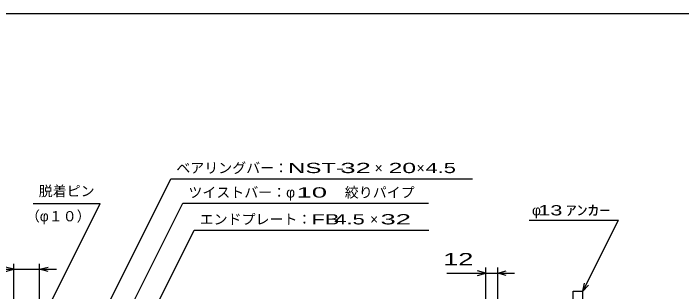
# Model space of a CAD drawing. Units: millimetres, scale not verified. Extents: x -1456 to 1385, y -1026 to 843.
# Drawn here: x -904 to 53, y 444 to 843 of the extents above; entities that cross this region are included whole.
import ezdxf
from ezdxf.enums import TextEntityAlignment as Align

# ---------------------------------------------------------------- set-up
doc = ezdxf.new("R2010")
doc.units = ezdxf.units.MM
doc.header["$LTSCALE"] = 8
doc.layers.add('0_2', color=150, linetype='Continuous', lineweight=25)
doc.layers.add('50', color=3, linetype='Continuous', lineweight=25)
doc.styles.add('ベクトル', font='')
doc.styles.get('ベクトル').set_extended_font_data('ベクトル')

msp = doc.modelspace()

# ---------------------------------------------------------------- linework, layer by layer
at = {"layer": '0_2'}
msp.add_line((-1383.2, 842.8), (1384.8, 842.8), dxfattribs=at)
at = {"layer": '50', "color": 4}
for p, q in [((-866.3, 230.3), (-678.55, 605.8)), ((-678.55, 605.8), (-246.55, 605.8)), ((-875.55, 570.3), (-779.55, 570.3)), ((-855.3, 418.8), (-779.55, 570.3)), ((-806.55, 280.3), (-661.3, 570.8)), ((-661.3, 570.8), (-309.3, 570.8)), ((-165.3, 546.8), (-37.3, 546.8)), ((-88.3, 444.8), (-37.3, 546.8)), ((-722.85, 376.8), (-645.1, 532.3)), ((-645.1, 532.3), (-309.1, 532.3)), ((-903.3, 476.3), (-915.3, 479.5)), ((-903.3, 388.3), (-903.3, 484.3)), ((-866.3, 422.8), (-866.3, 484.3)), ((-866.3, 476.3), (-854.3, 479.5)), ((-227.3, 390.8), (-227.3, 478.8)), ((-210.3, 422.8), (-210.3, 478.8)), ((-959.3, 476.3), (-903.3, 476.3)), ((-915.3, 473.1), (-903.3, 476.3)), ((-903.3, 476.3), (-866.3, 476.3)), ((-854.3, 473.1), (-866.3, 476.3)), ((-866.3, 476.3), (-842.3, 476.3)), ((-283.3, 470.8), (-227.3, 470.8)), ((-227.3, 470.8), (-239.3, 474)), ((-239.3, 467.6), (-227.3, 470.8)), ((-227.3, 470.8), (-210.3, 470.8)), ((-210.3, 470.8), (-198.3, 474)), ((-198.3, 467.6), (-210.3, 470.8)), ((-210.3, 470.8), (-186.3, 470.8)), ((-88.3, 444.8), (-85.9, 456.48)), ((-88.3, 444.8), (-80.3, 453.6))]:
    msp.add_line(p, q, dxfattribs=at)
at = {"layer": '50', "color": 6}
for p, q in [((-102.3, 444.8), (-88.3, 444.8)), ((-102.3, 424.8), (-102.3, 444.8)), ((-88.3, 413.8), (-88.3, 444.8))]:
    msp.add_line(p, q, dxfattribs=at)

# ---------------------------------------------------------------- texts
at = {"layer": '50', "color": 2, "style": 'ベクトル'}
for s, p in [('ベアリングバー：', (-670.55, 621.4)), ('×', (-386.55, 621.4)), ('×', (-326.55, 621.4)), ('脱着ピン', (-867.55, 588.3)), ('ツイストバー：', (-653.3, 586.4)), ('絞りパイプ', (-429.3, 586.4)), ('φ', (-513.3, 586.4)), ('φ', (-161.3, 560.8)), ('（φ１０）', (-885.974, 552.3)), ('エンドプレート：', (-637.1, 547.9)), ('×', (-393.1, 547.9))]:
    msp.add_text(s, height=14.66, dxfattribs=at).set_placement(p, align=Align.MIDDLE_LEFT)
for s, height, width, p in [('NST-', 14.66, 1.75, (-510.55, 621.4)), (' 32 ', 14.66, 2, (-446.55, 621.4)), ('20', 14.66, 1.8, (-366.55, 621.4)), (' 4.5 ', 14.66, 1.6, (-322.55, 621.4)), (' 10 ', 14.66, 2, (-509.3, 586.4)), (' 13 ', 14.66, 1.6, (-161.3, 560.8)), ('ｱﾝｶｰ', 14.66, 1.6, (-113.3, 560.8)), ('FB', 14.66, 1.6, (-477.1, 547.9)), (' 4.5 ', 14.66, 1.6, (-453.1, 547.9)), (' 32 ', 14.66, 2, (-389.1, 547.9)), (' 12 ', 17.6, 1.65, (-299.3, 490.8))]:
    msp.add_text(s, height=height, dxfattribs=dict(at, width=width)).set_placement(p, align=Align.MIDDLE_LEFT)

doc.saveas('drawing.dxf')
